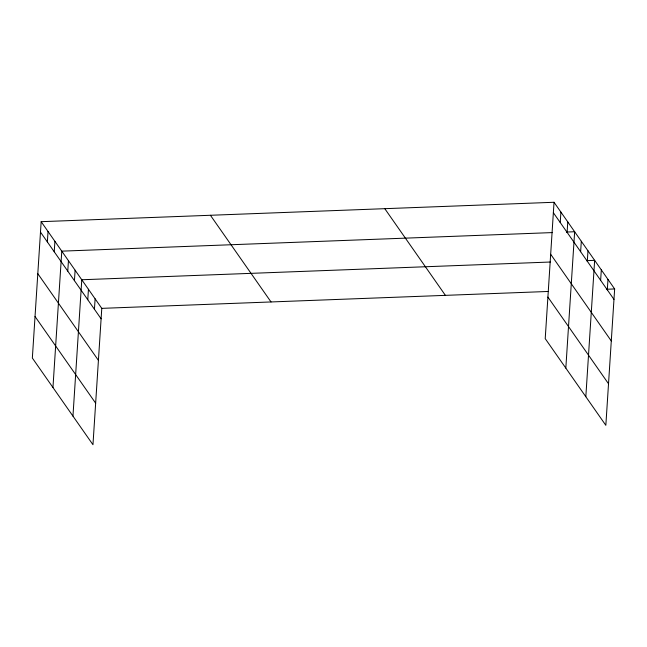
<?xml version="1.0" encoding="UTF-8"?>
<svg xmlns="http://www.w3.org/2000/svg" width="647" height="647" viewBox="0 0 647 647"><rect width="100%" height="100%" fill="white"/><g stroke="black" fill="none" stroke-linecap="round" stroke-linejoin="round"><path stroke-width="0.97" d="M41.165 221.678L32.35 358.05L92.966 444.724L101.781 308.36L41.165 221.678L554.034 202.276L614.65 288.95L605.835 425.322L545.219 338.64L554.034 202.276M47.36 241.946L48.04 231.505M54.235 251.772L54.906 241.331M52.957 387.521L61.78 251.149L552.481 232.58M67.765 271.133L68.445 260.684M74.437 280.669L75.109 270.22M72.957 416.126L81.781 279.755L550.322 262.027M87.774 299.731L88.445 289.29M94.438 309.266L95.117 298.825M560.229 222.544L560.909 212.095M567.104 232.362L567.775 221.921M565.826 368.111L574.649 231.739L566.586 232.047M580.634 251.723L581.313 241.274M587.306 261.259L587.977 250.81M585.826 396.716L594.65 260.345L586.586 260.652M600.642 280.329L601.314 269.88M607.307 289.864L607.986 279.415M101.781 308.36L548.163 291.465M606.587 289.258L614.65 288.95M553.363 212.717L613.971 299.399M550.678 254.271L611.286 340.953M547.904 297.086L608.52 383.768M384.787 208.674L445.403 295.356M210.412 215.273L271.028 301.955M40.494 232.127L101.11 318.801M37.809 273.681L98.417 360.355M35.035 316.496L95.651 403.17"/></g></svg>
